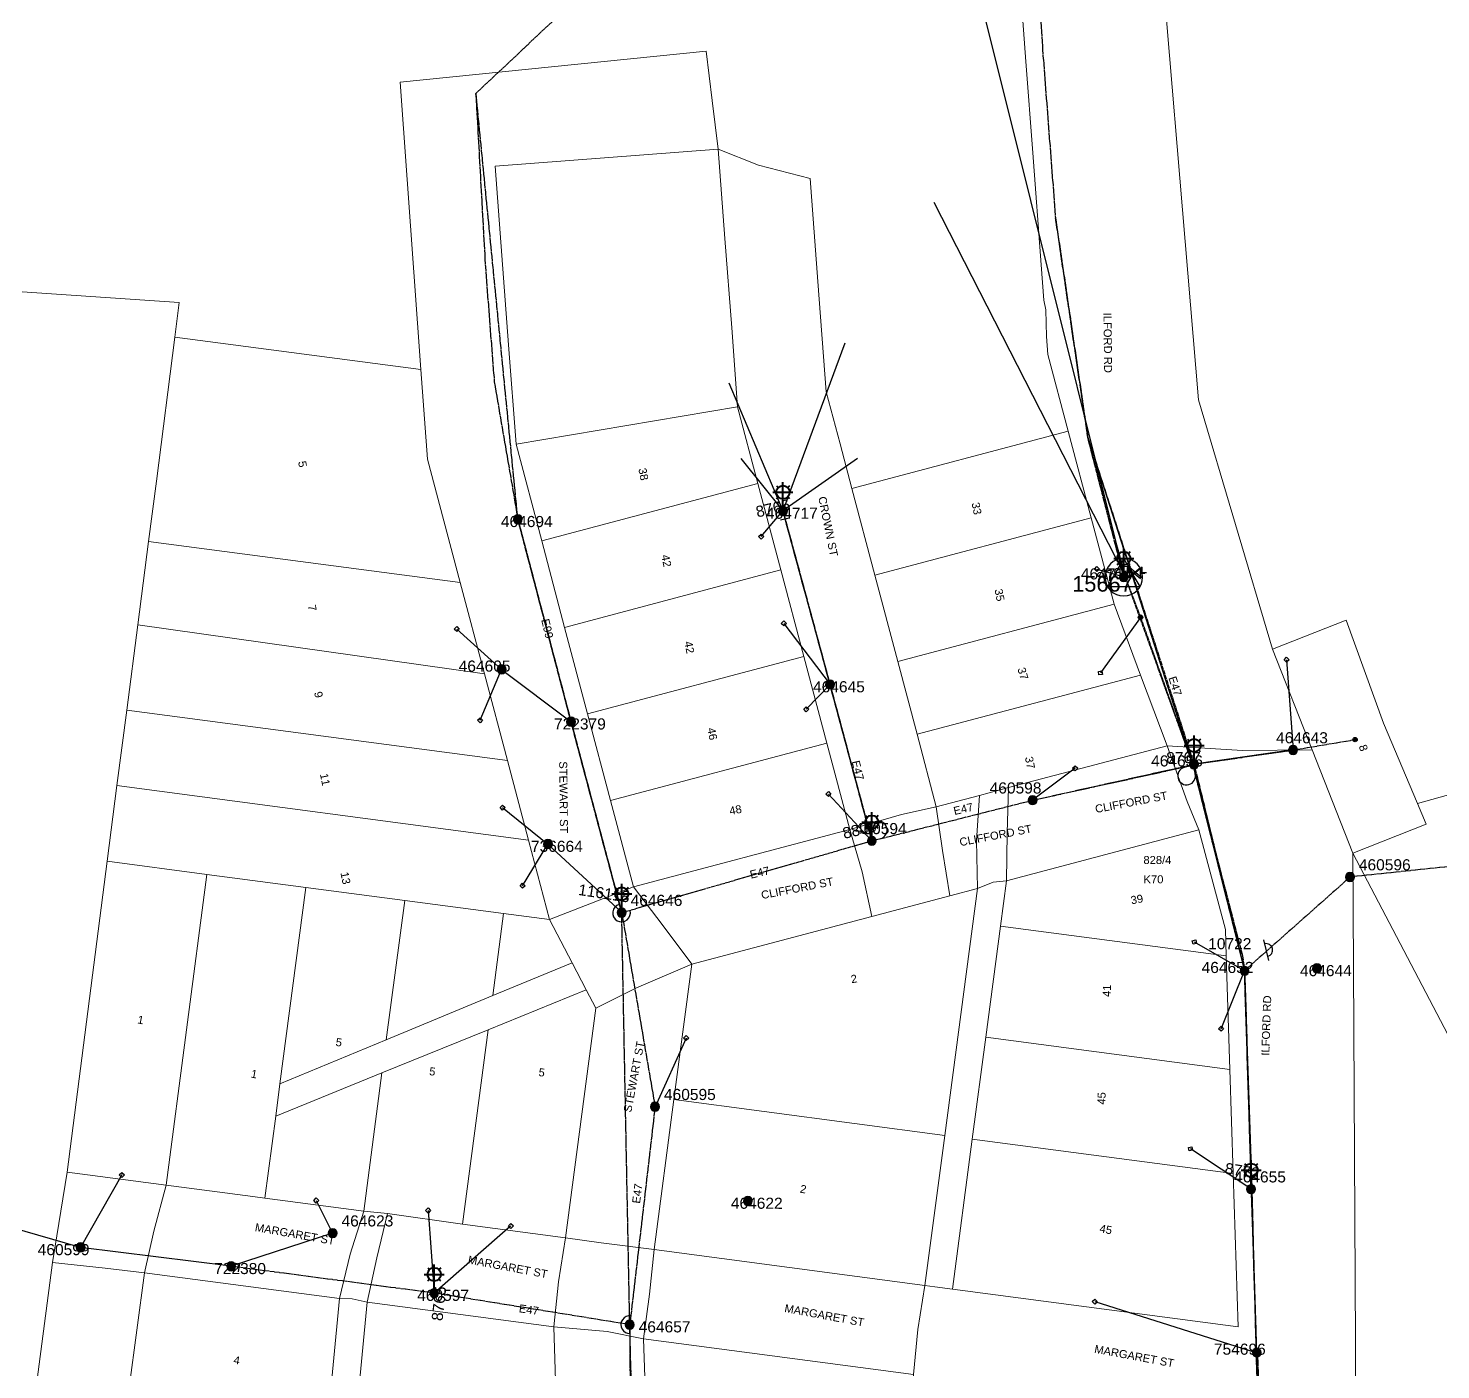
# Model space of a CAD drawing. Header units: metres. Extents: x 215242 to 217366, y 6358903 to 6360574.
# Drawn here: x 216149.5 to 216467.2, y 6360059.7 to 6360361.3 of the extents above; entities that cross this region are included whole.
import ezdxf
from ezdxf.enums import TextEntityAlignment as Align

# ---------------------------------------------------------------- set-up
doc = ezdxf.new("R2010")
doc.units = ezdxf.units.M
doc.linetypes.add('Cable Exist OH', pattern=[1, 1, 0])
doc.layers.get('0').update_dxf_attribs({"color": 6})
doc.layers.add('Cadastre Land Parcels_SP_EXT', color=9, linetype='Continuous', lineweight=5)
doc.layers.add('Cadastre Roads_SP_EXT', color=9, linetype='Continuous', lineweight=5)
for name, color, linetype in [('Equip_HV_EXT', 7, 'Continuous'), ('Equip_LV_EXT', 7, 'Continuous'), ('Equip_SL_EXT', 7, 'Continuous'), ('Equip_SP_HV_EXT', 7, 'Continuous'), ('Equip_SP_SL_EXT', 7, 'Continuous'), ('Mains_HV_EXT', 7, 'Continuous'), ('Mains_LV_EXT', 7, 'Continuous'), ('Mains_SL_EXT', 7, 'Continuous'), ('Mains_TR_EXT', 7, 'Continuous'), ('OH_Details_SP_MISC', 7, 'Continuous'), ('Services_SP_EXT', 7, 'Continuous'), ('Sub_SP_TR_HV_LV_EXT', 7, 'Continuous'), ('SupportsOH_SP_TR_HV_LV_SL_EXT', 7, 'Continuous')]:
    doc.layers.add(name, color=color, linetype=linetype)
doc.layers.get('0').freeze()
doc.styles.add('iecARIAL', font='arial.ttf', dxfattribs={"height": 2})
doc.styles.add('POLE_LABEL', font='arial.ttf')
doc.styles.get("Standard").update_dxf_attribs({"font": 'arial.ttf'})
doc.linetypes.add('Cable E OH', pattern='A,9.4,["E",Standard,S=1.7,R=0,X=0,Y=-1],0', length=9.4)

# ---------------------------------------------------------------- blocks, each defined once
blk = doc.blocks.new('SUB_POLE_EXT')
blk.add_wipeout([(0, 4.22), (0.42, 4.2), (0.83, 4.14), (1.21, 4.05), (1.62, 3.9), (1.99, 3.72), (2.35, 3.51), (2.68, 3.26), (2.99, 2.99), (3.28, 2.66), (3.52, 2.34), (3.76, 1.92), (3.9, 1.62), (4.04, 1.23), (4.18, 0.63), (4.22, 0), (4.18, -0.61), (4.06, -1.15), (3.9, -1.62), (3.58, -2.24), (3.22, -2.73), (2.97, -3.01), (2.68, -3.26), (2.36, -3.5), (2, -3.72), (1.64, -3.89), (1.25, -4.03), (0.82, -4.14), (0.42, -4.2), (0, -4.22), (-0.41, -4.2), (-0.8, -4.15), (-1.21, -4.05), (-1.62, -3.9), (-1.99, -3.73), (-2.35, -3.51), (-2.68, -3.26), (-2.96, -3.02), (-3.23, -2.72), (-3.51, -2.35), (-3.71, -2.01), (-3.91, -1.6), (-4.05, -1.21), (-4.16, -0.76), (-4.22, -0.14), (-4.21, 0.39), (-4.14, 0.83), (-4.03, 1.27), (-3.9, 1.63), (-3.71, 2.02), (-3.5, 2.37), (-3.28, 2.67), (-2.99, 2.99), (-2.68, 3.27), (-2.33, 3.52), (-1.98, 3.73), (-1.63, 3.9), (-1.2, 4.05), (-0.78, 4.15), (-0.4, 4.21)])
blk.add_line((2.16, 0.48), (2.16, 0.48, 0))
blk.add_lwpolyline([(-4.22, 0, 1), (4.22, 0, 1)], format="xyb", close=True)
blk.add_lwpolyline([(2.14, 0.52), (0, 4.22), (-3.66, -2.11), (3.66, -2.11)], close=True)
for tag, height, flags, p in [('ASSET_NUM', 3.5, 8, (2, 2)), ('STREET_CODE', 0.2, 9, (1.5, 0)), ('CONSTRUCTED_VOLTAGE', 0.2, 9, (1.5, -0.2)), ('OPERATING_VOLTAGE', 0.2, 9, (1.5, -0.6)), ('OPERATED_BY', 0.2, 9, (1.5, -0.8)), ('ORIENTATION', 0.2, 9, (1.5, -1.2)), ('OWNED_BY', 0.2, 9, (1.5, -1.4)), ('SECONDARY_VOLTAGE', 0.2, 9, (1.5, -1.6)), ('STATE', 0.2, 9, (1.5, -1.8)), ('SUBSTATION_TYPE', 0.2, 9, (1.5, -2)), ('STREETNAME', 0.2, 9, (1.5, -2.8)), ('SUBURB', 0.2, 9, (1.5, -3)), ('NO_PHASES', 0.2, 9, (1.5, -0.4)), ('MAINTAINED_BY', 0.2, 9, (1.5, -1)), ('USAGE', 0.2, 9, (1.5, -2.2)), ('LEGEND', 0.2, 9, (1.5, -2.4)), ('LOCATION', 0.2, 9, (1.5, -2.6)), ('NOTES', 0.2, 9, (1.5, -3.2)), ('Z', 0.2, 1, (1.5, -3.4))]:
    blk.add_attdef(tag, text='', height=height, dxfattribs=dict(flags=flags)).set_placement(p, align=Align.MIDDLE_LEFT)
blk = doc.blocks.new('LV_OH_LINKS_DISTFUSE_EXT')
for p, q in [((0, 0), (0.96, 0)), ((3.84, 0), (4.8, 0))]:
    blk.add_line(p, q)
blk.add_lwpolyline([(3.84, -1.2), (3.84, 1.2), (0.96, -1.2), (0.96, 1.2)], close=True)
at = {"flags": 9}
for tag, p in [('ACTUAL_STATUS', (0, 0)), ('CONSTRUCTED_VOLTAGE', (0, -0.2)), ('OPERATING_VOLTAGE', (0, -0.6)), ('ORIENTATION', (0, -0.8)), ('OWNED_BY', (0, -1)), ('STATE', (0, -1.2)), ('SWITCH_TYPE', (0, -1.4)), ('NO_PHASES', (0, -0.4)), ('USAGE', (0, -1.6)), ('NOTES', (0, -1.8))]:
    blk.add_attdef(tag, text='', height=0.2, dxfattribs=at).set_placement(p, align=Align.MIDDLE_LEFT)
at = {"flags": 1}
blk.add_attdef('Z', (0, 0), '', height=0.2, dxfattribs=at)
blk = doc.blocks.new('SL_LANTERN_EXT')
at = {"lineweight": 40}
for p, q in [((0, 1.97), (0, 6.47)), ((-2.25, 4.22), (2.25, 4.22)), ((-1.46, 5.68), (-1.06, 5.28)), ((1.46, 5.68), (1.06, 5.28)), ((-1.46, 2.76), (-1.06, 3.16)), ((0, 0), (0, 2.72)), ((1.46, 2.76), (1.06, 3.16))]:
    blk.add_line(p, q, dxfattribs=at)
blk.add_circle((0, 4.22), 1.5, dxfattribs=at)
at = {"style": 'iecARIAL', "flags": 8}
blk.add_attdef('ASSET_NUM', (1.5, 1.5), '', height=2.5, dxfattribs=at)
for tag, p, height, flags in [('OPERATING_VOLTAGE', (0.98, -1.65), 0.2, 9), ('ORIENTATION', (0.98, -1.85), 0.2, 9), ('OWNED_BY', (0.98, -2.05), 0.2, 9), ('STATE', (0.98, -2.25), 0.2, 9), ('CONSTRUCTED_VOLTAGE', (0.98, -0.65), 0.2, 9), ('CONTROL_TYPE', (0.98, -0.85), 0.2, 9), ('LANTERN_PURPOSE', (0.98, -1.05), 0.2, 9), ('LANTERN_TYPE', (0.98, -1.25), 0.2, 9), ('NO_PHASES', (0.98, -1.45), 0.2, 9), ('USAGE', (0.98, -2.45), 0.2, 9), ('CEXIST', (0.98, -2.65), 0.2, 9), ('CNEW', (0.98, -2.85), 0.2, 9), ('CNUMBER', (0.98, -3.05), 0.2, 9), ('CREMOVE', (0.98, -3.25), 0.2, 9), ('LNUMBER', (2.18, -3.25), 2.5, 8), ('CREPLACE', (0.98, -3.45), 0.2, 9), ('LKINGHEIGHT', (0.98, -3.65), 0.2, 9), ('LBRACKET', (0.98, -3.85), 0.2, 9), ('LBRACKETVOCAB', (0.98, -4.05), 0.2, 9), ('LCATEGORY', (0.98, -4.25), 0.2, 9), ('LCHARGE1', (0.98, -4.45), 0.2, 9), ('LCHARGE1PERCENT', (0.98, -4.65), 0.2, 9), ('LCHARGE2', (0.98, -4.85), 0.2, 9), ('LCHARGE2PERCENT', (0.98, -5.05), 0.2, 9), ('LCHARGE3', (0.98, -5.25), 0.2, 9), ('LCHARGE3PERCENT', (0.98, -5.45), 0.2, 9), ('LEXIST', (0.98, -5.65), 0.2, 9), ('LLAMP', (0.98, -5.85), 0.2, 9), ('LLAMPVOCAB', (0.98, -6.05), 0.2, 9), ('LMAST', (0.98, -6.25), 0.2, 9), ('LMASTVOCAB', (0.98, -6.45), 0.2, 9), ('STREETNAME', (0.98, -9.25), 0.2, 9), ('SUBURB', (0.98, -9.45), 0.2, 1), ('LNEW', (0.98, -6.65), 0.2, 9), ('LANTNUMBER', (0.98, -6.85), 0.2, 9), ('LOUTREACH', (0.98, -7.25), 0.2, 9), ('LOUTREACHVOCAB', (0.98, -7.45), 0.2, 9), ('LRATECODE', (0.98, -7.65), 0.2, 9), ('LREMOVE', (0.98, -7.85), 0.2, 9), ('LREPLACE', (0.98, -8.05), 0.2, 9), ('LTYPE', (0.98, -8.25), 0.2, 9), ('LTYPEVOCAB', (0.98, -8.45), 0.2, 9), ('LEGEND', (0.98, -8.65), 0.2, 9), ('LOCATION', (0.98, -8.85), 0.2, 9), ('NOTES', (0.98, -9.05), 0.2, 9)]:
    blk.add_attdef(tag, p, '', height=height, dxfattribs=dict(flags=flags))
blk = doc.blocks.new('CCP_EXT')
blk.add_wipeout([(0, 0.57), (0.57, 0), (0, -0.57), (-0.57, 0)])
blk.add_lwpolyline([(-0.57, 0), (0, 0.57), (0.57, 0), (0, -0.57), (-0.57, 0)])
at = {"flags": 1}
blk.add_attdef('Z', (0, 0), '', height=0.2, dxfattribs=at)
at = {"flags": 9}
for tag, p in [('CCP_TYPE', (0, 0)), ('CONSTRUCTED_VOLTAGE', (0, -0.2)), ('OPERATING_VOLTAGE', (0, -0.6)), ('ORIENTATION', (0, -0.8)), ('OWNED_BY', (0, -1)), ('STATE', (0, -1.8)), ('NO_PHASES', (0, -0.4)), ('USAGE', (0, -1.2)), ('LEGEND', (0, -1.4)), ('LIFE_SUPPORT', (0, -1.6)), ('NOTES', (0, -2))]:
    blk.add_attdef(tag, text='', height=0.2, dxfattribs=at).set_placement(p, align=Align.MIDDLE_LEFT)
blk = doc.blocks.new('POLE_EXT')
blk.add_hatch(color=256).paths.add_polyline_path([(-1, 0, 1), (1, 0, 1)])
blk.add_lwpolyline([(-1, 0, 1), (1, 0, 1)], format="xyb", close=True)
for tag, height, flags, p in [('pNumber', 2.5, 8, (-17.84, 2.07)), ('OWNED_BY', 0.2, 9, (1.35, -0.4)), ('SPECIAL_USE', 0.2, 9, (1.35, -0.8)), ('STATE', 0.2, 9, (1.35, -1)), ('cLV', 0.2, 9, (1.35, -1.4)), ('hDepth', 0.2, 9, (1.35, -1.6)), ('hDia', 0.2, 9, (1.35, -1.8)), ('cHV', 0.2, 9, (1.35, -2)), ('PARENT', 0.2, 9, (1.35, -0.6)), ('USAGE', 0.2, 9, (1.35, -1.2)), ('LBRACKET', 0.2, 9, (1.35, -2.2)), ('LExisting', 0.2, 9, (1.35, -2.4)), ('LANTNUMBER', 0.2, 9, (1.35, -2.6)), ('LOther', 0.2, 9, (1.35, -2.8)), ('LRemove', 0.2, 9, (1.35, -3)), ('LEGEND', 0.2, 9, (1.35, -3.2)), ('cLinedev', 0.2, 9, (1.35, -3.4)), ('pExisting', 0.2, 9, (1.35, -3.8)), ('pFooting', 0.2, 9, (1.35, -4.4)), ('pNew', 0.2, 9, (1.35, -4.6)), ('pRelocate', 0.2, 9, (1.35, -5)), ('pRemove', 0.2, 9, (1.35, -5.2)), ('pReplace', 0.2, 9, (1.35, -5.4)), ('pStay', 0.2, 9, (1.35, -5.6)), ('pType', 0.2, 9, (1.35, -5.8)), ('cspan', 0.2, 9, (1.35, -6)), ('STREETNAME', 0.2, 9, (1.35, -6.2)), ('SUBURB', 0.2, 9, (1.35, -6.4)), ('LOCATION', 0.2, 9, (1.35, -3.6)), ('PFNUMBER', 0.2, 9, (1.35, -4)), ('NEWPFNUMBER', 0.2, 9, (1.35, -4.2)), ('OPERATED_BY', 0.2, 9, (1.36, -7.01)), ('NOTES', 0.2, 9, (1.35, -6.6)), ('MAINTAINED_BY', 0.2, 9, (1.36, -6.81))]:
    blk.add_attdef(tag, text='', height=height, dxfattribs=dict(flags=flags)).set_placement(p, align=Align.MIDDLE_LEFT)
at = {"style": 'POLE_LABEL'}
for tag, height, flags, p in [('ASSET_NUM', 2.5, 8, (2, 2)), ('STRUCTURE_PLANT_NUMBER', 0.2, 9, (1.35, 0.03)), ('STREET_CODE', 0.2, 9, (1.35, -0.2))]:
    blk.add_attdef(tag, text='', height=height, dxfattribs=dict(at, flags=flags)).set_placement(p, align=Align.MIDDLE_LEFT)
at = {"flags": 1}
blk.add_attdef('Z', (1.35, -7.33), '', height=0.2, dxfattribs=at)
blk = doc.blocks.new('HV_USL_CLOSED_EXT')
blk.add_line((2.4, 5.5), (-2.4, 5.5))
blk.add_lwpolyline([(1.44, 5.5, 0.414214), (0, 6.94, 0.414214), (-1.44, 5.5)], format="xyb")
for tag, height, flags, p in [('ASSET_NUM', 2.5, 8, (2, 2)), ('STREET_CODE', 0.2, 9, (1.5, 0)), ('ACTUAL_STATUS', 0.2, 9, (1.5, -0.2)), ('CONSTRUCTED_VOLTAGE', 0.2, 9, (1.5, -0.4)), ('OPERATING_VOLTAGE', 0.2, 9, (1.5, -0.8)), ('ORIENTATION', 0.2, 9, (1.5, -1)), ('OWNED_BY', 0.2, 9, (1.5, -1.2)), ('OPERATED_BY', 0.2, 9, (1.5, -1.4)), ('STATE', 0.2, 9, (1.5, -1.8)), ('SWITCH_TYPE', 0.2, 9, (1.5, -2)), ('STREETNAME', 0.2, 9, (1.5, -2.8)), ('SUBURB', 0.2, 9, (1.5, -3)), ('NO_PHASES', 0.2, 9, (1.5, -0.6)), ('MAINTAINED_BY', 0.2, 9, (1.5, -1.6)), ('USAGE', 0.2, 9, (1.5, -2.2)), ('LEGEND', 0.2, 9, (1.5, -2.4)), ('LOCATION', 0.2, 9, (1.5, -2.6)), ('NOTES', 0.2, 9, (1.5, -3.2)), ('Z', 0.2, 1, (1.5, -3.6)), ('LABEL_ALIGNMENT', 0.2, 9, (1.5, -3.4))]:
    blk.add_attdef(tag, text='', height=height, dxfattribs=dict(flags=flags)).set_placement(p, align=Align.MIDDLE_LEFT)
blk = doc.blocks.new('End Shackle_EXT')
blk.add_wipeout([(0, 0.25), (1.81, 0.25), (1.82, -0.25), (0, -0.25)])
blk.add_line((1.81, -1), (1.81, 1))
at = {"flags": 1}
blk.add_attdef('Z', (0, 0), '', height=0.2, dxfattribs=at)
at = {"flags": 9}
for tag, p in [('CONNECTOR_TYPE', (0, 0)), ('CONSTRUCTED_VOLTAGE', (0, -0.2)), ('OPERATING_VOLTAGE', (0, -0.6)), ('ORIENTATION', (0, -0.8)), ('OWNED_BY', (0, -1)), ('STATE', (0, -1.2)), ('NO_PHASES', (0, -0.4)), ('USAGE', (0, -1.4)), ('NOTES', (0, -1.6))]:
    blk.add_attdef(tag, text='', height=0.2, dxfattribs=at).set_placement(p, align=Align.MIDDLE_LEFT)
blk = doc.blocks.new('CONNECTOR_NODE_EXT')
h = blk.add_hatch(color=256)
edge = h.paths.add_edge_path()
edge.add_arc((0, 0), 0.5, 0, 360)
blk.add_circle((0, 0), 0.5)
at = {"flags": 1}
blk.add_attdef('Z', (0, 0), '', height=0.2, dxfattribs=at)
at = {"flags": 9}
for tag, p in [('CONNECTOR_TYPE', (0, 0)), ('CONSTRUCTED_VOLTAGE', (0, -0.2)), ('OPERATING_VOLTAGE', (0, -0.6)), ('ORIENTATION', (0, -0.8)), ('SUBTYPE', (0, -1)), ('NO_PHASES', (0, -0.4)), ('USAGE', (0, -1.2)), ('NOTES', (0, -1.4))]:
    blk.add_attdef(tag, text='', height=0.2, dxfattribs=at).set_placement(p, align=Align.MIDDLE_LEFT)

msp = doc.modelspace()

# ---------------------------------------------------------------- linework, layer by layer
at = {"layer": 'Cadastre Land Parcels_SP_EXT', "linetype": 'Continuous'}
for points in [[(216099.02, 6359935.17), (216135.58, 6359936.35), (216154.96, 6360083.76), (216158.29, 6360104.09), (216167.27, 6360174.02), (216169.46, 6360191.02), (216171.65, 6360207.99), (216174.14, 6360227.21), (216176.57, 6360245.95), (216178.32, 6360259.52), (216182.5, 6360291.89), (216183.48, 6360299.66), (215996.9, 6360312.31), (215980.63, 6359924.22), (216096.23, 6359914.01), (216099.02, 6359935.17)], [(216239.28, 6360264.42), (216237.76, 6360284.61), (216182.5, 6360291.89), (216178.32, 6360259.52), (216176.57, 6360245.95), (216246.64, 6360236.68), (216239.28, 6360264.42)], [(216313.61, 6360258.98), (216309.04, 6360276.2), (216259.21, 6360267.78), (216264.97, 6360246.07), (216313.61, 6360258.98)], [(216318.77, 6360239.52), (216313.61, 6360258.98), (216264.97, 6360246.07), (216270.14, 6360226.61), (216318.77, 6360239.52)], [(216246.64, 6360236.68), (216176.57, 6360245.95), (216174.14, 6360227.21), (216252.1, 6360216.14), (216246.64, 6360236.68)], [(216323.94, 6360220.05), (216318.77, 6360239.52), (216270.14, 6360226.61), (216275.3, 6360207.15), (216323.94, 6360220.05)], [(216399.66, 6360215.9), (216393.69, 6360231.8), (216345.06, 6360218.91), (216349.38, 6360202.59), (216399.66, 6360215.9)], [(216463.87, 6360182.37), (216461.92, 6360186.99), (216454.29, 6360205.09), (216445.88, 6360228.21), (216429.35, 6360221.72), (216438.24, 6360199.07), (216447.36, 6360175.83), (216463.87, 6360182.37)], [(216252.1, 6360216.14), (216174.14, 6360227.21), (216171.65, 6360207.99), (216257.26, 6360196.66), (216252.1, 6360216.14)], [(216329.1, 6360200.59), (216323.94, 6360220.05), (216275.3, 6360207.15), (216280.47, 6360187.69), (216329.1, 6360200.59)], [(216363.41, 6360188.84), (216369.99, 6360190.58), (216405.62, 6360200), (216399.66, 6360215.9), (216349.38, 6360202.59), (216353.7, 6360186.28), (216363.41, 6360188.84)], [(216257.26, 6360196.66), (216171.65, 6360207.99), (216169.46, 6360191.02), (216262.01, 6360178.79), (216257.26, 6360196.66)], [(216334.26, 6360181.13), (216329.1, 6360200.59), (216280.47, 6360187.69), (216285.63, 6360168.23), (216334.26, 6360181.13)], [(216262.01, 6360178.79), (216169.46, 6360191.02), (216167.27, 6360174.02), (216189.7, 6360171.07), (216211.93, 6360168.15), (216234.16, 6360165.22), (216256.39, 6360162.29), (216266.76, 6360160.92), (216262.01, 6360178.79)], [(216418.74, 6360158.65), (216412.78, 6360181.12), (216369.5, 6360169.63), (216368.15, 6360159.45), (216418.93, 6360152.73), (216418.74, 6360158.65)], [(216189.7, 6360171.07), (216167.27, 6360174.02), (216158.29, 6360104.09), (216180.51, 6360101.18), (216189.7, 6360171.07)], [(216205.19, 6360116.7), (216206.11, 6360123.93), (216211.93, 6360168.15), (216189.7, 6360171.07), (216180.51, 6360101.18), (216200.04, 6360098.61), (216202.73, 6360098.25), (216205.19, 6360116.7)], [(216230.03, 6360133.87), (216234.16, 6360165.22), (216211.93, 6360168.15), (216206.11, 6360123.93), (216230.03, 6360133.87)], [(216362.99, 6360167.91), (216356.76, 6360166.26), (216339.2, 6360161.6), (216298.75, 6360150.87), (216294.72, 6360120.42), (216355.64, 6360112.36), (216362.99, 6360167.91)], [(216253.95, 6360143.8), (216256.39, 6360162.29), (216234.16, 6360165.22), (216230.03, 6360133.87), (216253.95, 6360143.8)], [(216271.81, 6360151.21), (216266.76, 6360160.92), (216256.39, 6360162.29), (216253.95, 6360143.8), (216271.81, 6360151.21)], [(216418.93, 6360152.73), (216368.15, 6360159.45), (216364.85, 6360134.48), (216419.75, 6360127.22), (216418.93, 6360152.73)], [(216229.04, 6360126.41), (216252.93, 6360136.12), (216274.99, 6360145.08), (216271.81, 6360151.21), (216253.95, 6360143.8), (216230.03, 6360133.87), (216206.11, 6360123.93), (216205.19, 6360116.7), (216229.04, 6360126.41)], [(216277.14, 6360140.95), (216274.99, 6360145.08), (216252.93, 6360136.12), (216247.16, 6360092.4), (216270.32, 6360089.34), (216277.14, 6360140.95)], [(216252.93, 6360136.12), (216229.04, 6360126.41), (216224.95, 6360095.33), (216230.32, 6360094.81), (216247.16, 6360092.4), (216252.93, 6360136.12)], [(216419.75, 6360127.22), (216364.85, 6360134.48), (216361.82, 6360111.53), (216420.5, 6360103.78), (216419.75, 6360127.22)], [(216229.04, 6360126.41), (216205.19, 6360116.7), (216202.73, 6360098.25), (216224.95, 6360095.33), (216229.04, 6360126.41)], [(216355.64, 6360112.36), (216294.72, 6360120.42), (216290.26, 6360086.7), (216351.17, 6360078.63), (216355.64, 6360112.36)], [(216420.5, 6360103.78), (216361.82, 6360111.53), (216357.37, 6360077.81), (216421.61, 6360069.32), (216420.5, 6360103.78)], [(216216.53, 6360044.25), (216219.54, 6360075.67), (216175.62, 6360081.48), (216170.5, 6360042.77), (216216.53, 6360044.25)], [(216268.69, 6360037.93), (216267.68, 6360069.31), (216225.74, 6360074.85), (216222.06, 6360036.43), (216268.69, 6360037.93)], [(216349.16, 6360040.52), (216348.57, 6360058.63), (216287.9, 6360066.64), (216288.81, 6360038.57), (216349.16, 6360040.52)]]:
    msp.add_lwpolyline(points, close=True, dxfattribs=at)
for points in [[(216598.77, 6360042.34), (216545.72, 6360121.26), (216530.17, 6360150.84), (216518.15, 6360171.97), (216501.88, 6360198.15), (216461.92, 6360186.99), (216463.87, 6360182.37), (216447.36, 6360175.83), (216495.84, 6360083.39), (216531.68, 6360032.33)], [(216655.82, 6359816.14), (216645.03, 6359846.71), (216631.22, 6359879.36), (216617.38, 6359908.75), (216581.18, 6359964.33), (216553.71, 6360002.14), (216531.68, 6360032.33), (216495.84, 6360083.39), (216447.36, 6360175.83), (216447.52, 6360150.18), (216447.97, 6360065.84), (216448.08, 6360045.53), (216448.22, 6360025.34)]]:
    msp.add_lwpolyline(points, dxfattribs=at)
at = {"layer": 'Cadastre Roads_SP_EXT', "linetype": 'Continuous'}
for points in [[(216362.99, 6360167.91), (216362.79, 6360178.68), (216363.41, 6360188.84), (216353.7, 6360186.28), (216355.09, 6360176.42), (216356.76, 6360166.26), (216362.99, 6360167.91)], [(216339.2, 6360161.6), (216337.02, 6360171.63), (216334.26, 6360181.13), (216285.63, 6360168.23), (216292.28, 6360159.46), (216298.75, 6360150.87), (216339.2, 6360161.6)], [(216361.82, 6360111.53), (216364.85, 6360134.48), (216368.15, 6360159.45), (216369.5, 6360169.63), (216366.54, 6360169.29), (216362.99, 6360167.91), (216355.64, 6360112.36), (216351.17, 6360078.63), (216353.41, 6360078.28), (216357.37, 6360077.81), (216361.82, 6360111.53)], [(216349.6, 6360068.75), (216351.17, 6360078.63), (216290.26, 6360086.7), (216289.24, 6360076.68), (216287.9, 6360066.64), (216348.57, 6360058.63), (216349.6, 6360068.75)], [(216155.32, 6359927.74), (216160.61, 6359967.79), (216165.95, 6360008.24), (216170.5, 6360042.77), (216175.62, 6360081.48), (216166.81, 6360082.52), (216154.96, 6360083.76), (216135.58, 6359936.35), (216132.76, 6359915.19), (216129.15, 6359887.79), (216141.14, 6359887.2), (216149.94, 6359886.89), (216155.32, 6359927.74)], [(216211.78, 6359929.14), (216211.85, 6359929.81), (216213.72, 6359949.34), (216215.65, 6359969.55), (216217.59, 6359989.75), (216219.52, 6360009.95), (216222.06, 6360036.43), (216225.74, 6360074.85), (216222.34, 6360075.6), (216219.54, 6360075.67), (216216.53, 6360044.25), (216213.23, 6360009.76), (216209.36, 6359969.36), (216205.55, 6359929.53), (216205.53, 6359929.35), (216206.84, 6359888.72), (216209.48, 6359888.96), (216213.08, 6359888.9), (216211.78, 6359929.14)], [(216292.27, 6359931.73), (216290.96, 6359971.97), (216290.31, 6359992.09), (216289.66, 6360012.21), (216288.81, 6360038.57), (216287.9, 6360066.64), (216279.72, 6360068.23), (216267.68, 6360069.31), (216268.69, 6360037.93), (216269.54, 6360011.57), (216270.19, 6359991.45), (216270.84, 6359971.33), (216271.49, 6359951.21), (216272.14, 6359931.09), (216273.44, 6359890.84), (216281.8, 6359891.26), (216293.57, 6359891.49), (216292.27, 6359931.73)]]:
    msp.add_lwpolyline(points, close=True, dxfattribs=at)
at = {"layer": 'Mains_HV_EXT', "linetype": 'Cable Exist OH'}
for points in [[(216581.06, 6360176.89), (216531.31, 6360175.07), (216511.74, 6360177.3), (216446.75, 6360170.47)], [(216446.75, 6360170.47), (216423.04, 6360149.39)], [(216422.58, 6360152.73), (216423.04, 6360149.39)]]:
    msp.add_lwpolyline(points, dxfattribs=at)
at = {"layer": 'Mains_HV_EXT', "linetype": 'Cable E OH'}
msp.add_lwpolyline([(216423.04, 6360149.39), (216425.72, 6360063.52)], dxfattribs=at)
at = {"layer": 'Mains_HV_EXT', "color": 7, "linetype": 'Cable Exist OH'}
msp.add_lwpolyline([(216427.42, 6360011.01), (216423.04, 6360149.39)], dxfattribs=at)
at = {"layer": 'Mains_LV_EXT', "linetype": 'Cable Exist OH'}
for points in [[(216254.31, 6360281.8), (216259.62, 6360250.92), (216271.57, 6360205.4)], [(216399.64, 6360228.87), (216411.42, 6360195.63)], [(216271.57, 6360205.4), (216282.97, 6360162.47)], [(216339.22, 6360178.61), (216375.37, 6360187.75)], [(216282.97, 6360162.47), (216339.22, 6360178.61)], [(216282.97, 6360162.47), (216290.47, 6360118.82)], [(216423.04, 6360149.39), (216424.68, 6360100.23)], [(216290.47, 6360118.82), (216284.78, 6360069.8)], [(216424.68, 6360100.23), (216425.61, 6360063.53)], [(216284.78, 6360069.8), (216240.8, 6360076.9)], [(216284.78, 6360069.8), (216284.97, 6360033.35)], [(216425.61, 6360063.53), (216427.42, 6360011.01)]]:
    msp.add_lwpolyline(points, dxfattribs=at)
at = {"layer": 'Mains_LV_EXT', "linetype": 'Continuous'}
for points in [[(216409.49, 6360195.13, 2.399717), (216411.94, 6360193.7)], [(216341.16, 6360179.1, 2.398919), (216338.71, 6360180.55)], [(216282.43, 6360164.32, 2.482103), (216284.84, 6360162.96)], [(216285.01, 6360071.78, 1.076745), (216284.85, 6360067.8)]]:
    msp.add_lwpolyline(points, format="xyb", dxfattribs=at)
at = {"layer": 'Mains_SL_EXT', "linetype": 'Cable Exist OH'}
for points in [[(216411.68, 6360195.83), (216433.96, 6360199.04), (216447.9, 6360201.38)], [(216282.97, 6360162.47), (216339.22, 6360178.61)]]:
    msp.add_lwpolyline(points, dxfattribs=at)
at = {"layer": 'Mains_TR_EXT', "linetype": 'Cable Exist OH'}
for points in [[(216259.62, 6360250.92), (216250.2, 6360346.7)], [(216271.57, 6360205.4), (216259.62, 6360250.92)], [(216282.97, 6360162.47), (216271.57, 6360205.4)], [(216284.78, 6360069.8), (216282.97, 6360162.47)], [(216423.04, 6360149.39), (216425.72, 6360063.52)], [(216289.69, 6359887.49), (216284.78, 6360069.8)], [(216425.94, 6360063.56), (216428.82, 6359970.88)]]:
    msp.add_lwpolyline(points, dxfattribs=at)
at = {"layer": 'OH_Details_SP_MISC', "color": 7, "linetype": 'Continuous', "flags": 128}
msp.add_lwpolyline([(216427.42, 6360011.01), (216425.8, 6360063.52)], dxfattribs=at)
at = {"layer": 'Services_SP_EXT'}
for points in [[(216333.17, 6360290.56), (216319.24, 6360252.79)], [(216307.06, 6360281.61), (216319.24, 6360252.79)], [(216309.76, 6360264.58), (216319.24, 6360252.79)], [(216335.96, 6360264.56), (216319.24, 6360252.79)], [(216255.96, 6360217.16), (216271.57, 6360205.4)], [(216266.39, 6360177.88), (216282.97, 6360162.47)], [(216161.29, 6360087.18), (216145.43, 6360091.71)], [(216195.14, 6360082.93), (216161.29, 6360087.18)]]:
    msp.add_lwpolyline(points, dxfattribs=at)

# ---------------------------------------------------------------- block references
at = {"layer": 'Equip_HV_EXT'}
msp.add_blockref('CONNECTOR_NODE_EXT', (216446.75, 6360170.47), dxfattribs=at)
at = {"layer": 'Equip_LV_EXT'}
msp.add_blockref('CONNECTOR_NODE_EXT', (216399.64, 6360228.87), dxfattribs=at)
at = {"layer": 'Equip_SL_EXT'}
msp.add_blockref('CONNECTOR_NODE_EXT', (216447.9, 6360201.38), dxfattribs=at)
at = {"layer": 'Equip_SP_HV_EXT'}
ref = msp.add_blockref('HV_USL_CLOSED_EXT', (216422.58, 6360152.73), dxfattribs=dict(at, rotation=283.8397578790309))
ref.add_attrib('ASSET_NUM', '10722', dxfattribs={"layer": '0', "height": 2.5}).set_placement((216424.58, 6360153.48), align=Align.BOTTOM_RIGHT)
at = {"layer": 'Equip_SP_SL_EXT'}
ref = msp.add_blockref('SL_LANTERN_EXT', (216319.24, 6360252.79), dxfattribs=at)
ref.add_attrib('ASSET_NUM', '8766', dxfattribs={"layer": '0', "height": 2.5, "rotation": 13.0485, "style": 'iecARIAL'}).set_placement((216320.74, 6360254.29), align=Align.MIDDLE_RIGHT)
ref = msp.add_blockref('SL_LANTERN_EXT', (216411.68, 6360195.83), dxfattribs=at)
ref.add_attrib('ASSET_NUM', '8767', dxfattribs={"layer": '0', "height": 2.5, "rotation": 0.1444, "style": 'iecARIAL'}).set_placement((216413.18, 6360197.33), align=Align.MIDDLE_RIGHT)
ref = msp.add_blockref('SL_LANTERN_EXT', (216339.22, 6360178.61), dxfattribs=at)
ref.add_attrib('ASSET_NUM', '8809', dxfattribs={"layer": '0', "height": 2.5, "rotation": 13.4471, "style": 'iecARIAL'}).set_placement((216340.72, 6360180.11), align=Align.BOTTOM_RIGHT)
ref = msp.add_blockref('SL_LANTERN_EXT', (216282.97, 6360162.47), dxfattribs=at)
ref.add_attrib('ASSET_NUM', '116118', dxfattribs={"layer": '0', "height": 2.5, "rotation": 351.3712, "style": 'iecARIAL'}).set_placement((216284.47, 6360163.97), align=Align.BOTTOM_RIGHT)
ref = msp.add_blockref('SL_LANTERN_EXT', (216424.51, 6360100.29), dxfattribs=at)
ref.add_attrib('ASSET_NUM', '8772', dxfattribs={"layer": '0', "height": 2.5, "rotation": 350.7546, "style": 'iecARIAL'}).set_placement((216426.01, 6360101.79), align=Align.BOTTOM_RIGHT)
ref = msp.add_blockref('SL_LANTERN_EXT', (216240.8, 6360076.9), dxfattribs=at)
ref.add_attrib('ASSET_NUM', '8765', dxfattribs={"layer": '0', "height": 2.5, "rotation": 83.5211, "style": 'iecARIAL'}).set_placement((216242.3, 6360078.4), align=Align.MIDDLE_RIGHT)
at = {"layer": 'Sub_SP_TR_HV_LV_EXT'}
ref = msp.add_blockref('SUB_POLE_EXT', (216395.88, 6360237.9), dxfattribs=at)
ref.add_attrib('ASSET_NUM', '15667', dxfattribs={"layer": '0', "height": 3.5}).set_placement((216397.88, 6360238.15), align=Align.TOP_RIGHT)
at = {"layer": 'SupportsOH_SP_TR_HV_LV_SL_EXT'}
ref = msp.add_blockref('POLE_EXT', (216259.62, 6360250.92), dxfattribs=at)
ref.add_attrib('ASSET_NUM', '464694', dxfattribs={"layer": '0', "height": 2.5, "rotation": 359.9143, "style": 'POLE_LABEL'}).set_placement((216261.62, 6360251.67), align=Align.TOP_CENTER)
ref = msp.add_blockref('POLE_EXT', (216255.96, 6360217.16), dxfattribs=at)
ref.add_attrib('ASSET_NUM', '464605', dxfattribs={"layer": '0', "height": 2.5, "style": 'POLE_LABEL'}).set_placement((216257.96, 6360217.91), align=Align.MIDDLE_RIGHT)
ref = msp.add_blockref('POLE_EXT', (216329.82, 6360213.76), dxfattribs=at)
ref.add_attrib('ASSET_NUM', '464645', dxfattribs={"layer": '0', "height": 2.5, "rotation": 0.013, "style": 'POLE_LABEL'}).set_placement((216331.82, 6360214.51), align=Align.TOP_CENTER)
ref = msp.add_blockref('POLE_EXT', (216271.57, 6360205.4), dxfattribs=at)
ref.add_attrib('ASSET_NUM', '722379', dxfattribs={"layer": '0', "height": 2.5, "rotation": 359.9748, "style": 'POLE_LABEL'}).set_placement((216273.57, 6360206.15), align=Align.TOP_CENTER)
ref = msp.add_blockref('POLE_EXT', (216433.96, 6360199.04), dxfattribs=at)
ref.add_attrib('ASSET_NUM', '464643', dxfattribs={"layer": '0', "height": 2.5, "rotation": 359.9664, "style": 'POLE_LABEL'}).set_placement((216435.96, 6360199.79), align=Align.BOTTOM_CENTER)
ref = msp.add_blockref('POLE_EXT', (216411.68, 6360195.83), dxfattribs=at)
ref.add_attrib('ASSET_NUM', '464656', dxfattribs={"layer": '0', "height": 2.5, "rotation": 359.9748, "style": 'POLE_LABEL'}).set_placement((216413.68, 6360196.58), align=Align.MIDDLE_RIGHT)
ref = msp.add_blockref('POLE_EXT', (216375.37, 6360187.75), dxfattribs=at)
ref.add_attrib('ASSET_NUM', '460598', dxfattribs={"layer": '0', "height": 2.5, "style": 'POLE_LABEL'}).set_placement((216377.37, 6360188.5), align=Align.BOTTOM_RIGHT)
ref = msp.add_blockref('POLE_EXT', (216339.22, 6360178.61), dxfattribs=at)
ref.add_attrib('ASSET_NUM', '460594', dxfattribs={"layer": '0', "height": 2.5, "style": 'POLE_LABEL'}).set_placement((216341.22, 6360179.36), align=Align.BOTTOM_CENTER)
ref = msp.add_blockref('POLE_EXT', (216266.39, 6360177.88), dxfattribs=at)
ref.add_attrib('ASSET_NUM', '736664', dxfattribs={"layer": '0', "height": 2.5, "style": 'POLE_LABEL'}).set_placement((216268.39, 6360178.63), align=Align.TOP_CENTER)
ref = msp.add_blockref('POLE_EXT', (216446.75, 6360170.47), dxfattribs=at)
ref.add_attrib('ASSET_NUM', '460596', dxfattribs={"layer": '0', "height": 2.5, "style": 'POLE_LABEL'}).set_placement((216448.75, 6360171.22), align=Align.BOTTOM_LEFT)
ref = msp.add_blockref('POLE_EXT', (216282.97, 6360162.47), dxfattribs=at)
ref.add_attrib('ASSET_NUM', '464646', dxfattribs={"layer": '0', "height": 2.5, "rotation": 0.0298, "style": 'POLE_LABEL'}).set_placement((216284.97, 6360163.22), align=Align.BOTTOM_LEFT)
ref = msp.add_blockref('POLE_EXT', (216423.04, 6360149.39), dxfattribs=at)
ref.add_attrib('ASSET_NUM', '464652', dxfattribs={"layer": '0', "height": 2.5, "rotation": 0.0641, "style": 'POLE_LABEL'}).set_placement((216425.04, 6360150.14), align=Align.MIDDLE_RIGHT)
ref = msp.add_blockref('POLE_EXT', (216439.33, 6360149.92), dxfattribs=at)
ref.add_attrib('ASSET_NUM', '464644', dxfattribs={"layer": '0', "height": 2.5, "rotation": 0.0703, "style": 'POLE_LABEL'}).set_placement((216441.33, 6360150.67), align=Align.TOP_CENTER)
ref = msp.add_blockref('POLE_EXT', (216290.47, 6360118.82), dxfattribs=at)
ref.add_attrib('ASSET_NUM', '460595', dxfattribs={"layer": '0', "height": 2.5, "style": 'POLE_LABEL'}).set_placement((216292.47, 6360119.57), align=Align.BOTTOM_LEFT)
ref = msp.add_blockref('POLE_EXT', (216424.51, 6360100.29), dxfattribs=at)
ref.add_attrib('ASSET_NUM', '464655', dxfattribs={"layer": '0', "height": 2.5, "rotation": 359.9085, "style": 'POLE_LABEL'}).set_placement((216426.51, 6360101.04), align=Align.BOTTOM_CENTER)
ref = msp.add_blockref('POLE_EXT', (216311.34, 6360097.61), dxfattribs=at)
ref.add_attrib('ASSET_NUM', '464622', dxfattribs={"layer": '0', "height": 2.5, "rotation": 359.9031, "style": 'POLE_LABEL'}).set_placement((216313.34, 6360098.36), align=Align.TOP_CENTER)
ref = msp.add_blockref('POLE_EXT', (216217.96, 6360090.38), dxfattribs=at)
ref.add_attrib('ASSET_NUM', '464623', dxfattribs={"layer": '0', "height": 2.5, "style": 'POLE_LABEL'}).set_placement((216219.96, 6360091.13), align=Align.BOTTOM_LEFT)
ref = msp.add_blockref('POLE_EXT', (216161.29, 6360087.18), dxfattribs=at)
ref.add_attrib('ASSET_NUM', '460599', dxfattribs={"layer": '0', "height": 2.5, "style": 'POLE_LABEL'}).set_placement((216163.29, 6360087.93), align=Align.TOP_RIGHT)
ref = msp.add_blockref('POLE_EXT', (216240.8, 6360076.9), dxfattribs=at)
ref.add_attrib('ASSET_NUM', '460597', dxfattribs={"layer": '0', "height": 2.5, "style": 'POLE_LABEL'}).set_placement((216242.8, 6360077.65), align=Align.TOP_CENTER)
ref = msp.add_blockref('POLE_EXT', (216284.78, 6360069.8), dxfattribs=at)
ref.add_attrib('ASSET_NUM', '464657', dxfattribs={"layer": '0', "height": 2.5, "rotation": 0.1167, "style": 'POLE_LABEL'}).set_placement((216286.78, 6360070.55), align=Align.TOP_LEFT)
ref = msp.add_blockref('POLE_EXT', (216425.8, 6360063.53), dxfattribs=at)
ref.add_attrib('ASSET_NUM', '754696', dxfattribs={"layer": '0', "height": 2.5, "rotation": 359.864, "style": 'POLE_LABEL'}).set_placement((216427.8, 6360064.28), align=Align.MIDDLE_RIGHT)

# ---------------------------------------------------------------- texts
at = {"layer": 'Cadastre Land Parcels_SP_EXT'}
for s, rotation, p in [('5', 281.1398, (216210.18, 6360263.84)), ('38', 281.227, (216286.71, 6360262.26)), ('33', 281.2553, (216361.64, 6360254.55)), ('42', 281.2271, (216291.87, 6360242.79)), ('35', 281.2551, (216366.8, 6360235.09)), ('7', 281.1396, (216212.36, 6360231.5)), ('42', 281.227, (216297.04, 6360223.33)), ('37', 286.6084, (216371.95, 6360217.3)), ('9', 281.1397, (216213.79, 6360212)), ('46', 281.2269, (216302.2, 6360203.87)), ('8', 288.2059, (216448.7, 6360199.9)), ('37', 281.4519, (216373.63, 6360197.37)), ('11', 281.1396, (216215.1, 6360193.62)), ('48', 11.2701, (216307.36, 6360184.41)), ('13', 281.1397, (216219.71, 6360171.43)), ('39', 10.6648, (216397.62, 6360164.32)), ('2', 10.6647, (216334.68, 6360146.57)), ('41', 88.1922, (216392.92, 6360143.47)), ('1', 349.3, (216173.94, 6360137.59)), ('5', 351.8261, (216218.55, 6360132.51)), ('1', 349.3, (216199.46, 6360125.41)), ('5', 352.2423, (216239.58, 6360125.95)), ('5', 351.816, (216264.17, 6360125.74)), ('45', 88.1921, (216391.73, 6360119.26)), ('2', 349.5105, (216322.95, 6360099.53)), ('45', 349.5106, (216390.32, 6360090.61)), ('4', 349.5934, (216195.55, 6360061.04))]:
    msp.add_text(s, height=1.8, rotation=rotation, dxfattribs=at).set_placement(p)
at = {"layer": 'Cadastre Roads_SP_EXT'}
for s, rotation, p in [('ILFORD RD', 270.673, (216391.31, 6360297.38)), ('CROWN ST', 281.4096, (216327.16, 6360255.85)), ('STEWART ST', 270.648, (216268.91, 6360196.49)), ('CLIFFORD ST', 10.883, (216389.62, 6360184.85)), ('CLIFFORD ST', 10.8697, (216359.12, 6360177.4)), ('CLIFFORD ST', 10.9941, (216314.52, 6360165.49)), ('ILFORD RD', 87.9849, (216428.59, 6360130.27)), ('STEWART ST', 79.3237, (216285.11, 6360117.44)), ('MARGARET ST', 350.0513, (216200.38, 6360090.87)), ('MARGARET ST', 349.4425, (216248.27, 6360083.57)), ('MARGARET ST', 349.552, (216319.46, 6360072.67)), ('MARGARET ST', 349.553, (216389.15, 6360063.5))]:
    msp.add_text(s, height=1.8, rotation=rotation, dxfattribs=at).set_placement(p)
at = {"layer": 'Mains_LV_EXT'}
for s, rotation, p in [('E99', 283.3677, (216264.86, 6360228.31)), ('E47', 287.9089, (216405.9, 6360215.26)), ('E47', 283.5095, (216334.69, 6360196.44)), ('E47', 13.1882, (216357.82, 6360184.4)), ('E47', 13.4471, (216312.03, 6360170.09)), ('E47', 82.5028, (216287.07, 6360096.95)), ('E47', 351.7616, (216259.76, 6360072.61))]:
    msp.add_text(s, height=1.8, rotation=rotation, dxfattribs=at).set_placement(p)
at = {"layer": 'Mains_TR_EXT'}
msp.add_text('828/4', height=1.8, dxfattribs=at).set_placement((216400.3, 6360173.4))
msp.add_text('K70', height=1.8, rotation=0.1371, dxfattribs=at).set_placement((216400.32, 6360169.05))

# ---------------------------------------------------------------- next in the draw order: linework, layer by layer
at = {"layer": 'Cadastre Land Parcels_SP_EXT', "linetype": 'Continuous'}
for points in [[(216388.54, 6360251.27), (216383.38, 6360270.74), (216334.74, 6360257.84), (216339.9, 6360238.38), (216388.54, 6360251.27)], [(216393.69, 6360231.8), (216388.54, 6360251.27), (216339.9, 6360238.38), (216345.06, 6360218.91), (216393.69, 6360231.8)]]:
    msp.add_lwpolyline(points, close=True, dxfattribs=at)
at = {"layer": 'Mains_LV_EXT', "linetype": 'Cable Exist OH'}
msp.add_lwpolyline([(216396.2, 6360237.93), (216399.64, 6360228.87)], dxfattribs=at)

# ---------------------------------------------------------------- next in the draw order: block references
at = {"layer": 'Equip_LV_EXT'}
for p in [(216395.79, 6360238.84), (216396.2, 6360238.93)]:
    msp.add_blockref('LV_OH_LINKS_DISTFUSE_EXT', p, dxfattribs=at)
at = {"layer": 'Equip_SP_SL_EXT'}
ref = msp.add_blockref('SL_LANTERN_EXT', (216395.88, 6360237.9), dxfattribs=at)
ref.add_attrib('ASSET_NUM', '8768', dxfattribs={"layer": '0', "height": 2.5, "rotation": 13.3936, "style": 'iecARIAL'}).set_placement((216397.38, 6360239.4), align=Align.MIDDLE_RIGHT)
at = {"layer": 'Services_SP_EXT'}
for p in [(216314.33, 6360247.02), (216319.43, 6360227.51), (216245.86, 6360226.23), (216432.5, 6360219.34), (216251.12, 6360205.72), (216324.47, 6360208.19), (216384.95, 6360194.93), (216329.44, 6360189.13), (216256.17, 6360186.08), (216260.68, 6360168.51), (216417.76, 6360136.34), (216297.46, 6360134.26), (216170.56, 6360103.47), (216214.27, 6360097.73), (216239.41, 6360095.48), (216258.07, 6360092.01), (216389.34, 6360074.99)]:
    msp.add_blockref('CCP_EXT', p, dxfattribs=at)
for p, rotation in [((216390.63, 6360216.37), 233.0792350174604), ((216411.76, 6360155.84), 149.6903845563252), ((216410.88, 6360109.34), 145.3906546137548)]:
    msp.add_blockref('CCP_EXT', p, dxfattribs=dict(at, rotation=rotation))

# ---------------------------------------------------------------- next in the draw order: linework, layer by layer
at = {"layer": 'Cadastre Roads_SP_EXT', "linetype": 'Continuous'}
for points in [[(216274.85, 6360164.06), (216285.63, 6360168.23), (216280.47, 6360187.69), (216275.3, 6360207.15), (216270.14, 6360226.61), (216264.97, 6360246.07), (216259.21, 6360267.78), (216257.52, 6360290.19), (216256.01, 6360310.27), (216254.5, 6360330.36), (216304.69, 6360334.12), (216303.32, 6360345.08), (216301.93, 6360356.2), (216233.14, 6360349.25), (216237.76, 6360284.61), (216239.28, 6360264.42), (216246.64, 6360236.68), (216252.1, 6360216.14), (216257.26, 6360196.66), (216262.01, 6360178.79), (216266.76, 6360160.92), (216274.85, 6360164.06)], [(216345.9, 6360184.55), (216353.7, 6360186.28), (216349.38, 6360202.59), (216345.06, 6360218.91), (216339.9, 6360238.38), (216334.74, 6360257.84), (216332.07, 6360267.89), (216328.98, 6360279.56), (216327.11, 6360304.39), (216325.37, 6360327.54), (216313.7, 6360330.53), (216304.69, 6360334.12), (216306.19, 6360314.04), (216307.7, 6360293.97), (216309.04, 6360276.2), (216313.61, 6360258.98), (216318.77, 6360239.52), (216323.94, 6360220.05), (216329.1, 6360200.59), (216334.26, 6360181.13), (216345.9, 6360184.55)], [(216412.78, 6360181.12), (216410.17, 6360187.44), (216405.62, 6360200), (216369.99, 6360190.58), (216369.67, 6360180.33), (216369.5, 6360169.63), (216412.78, 6360181.12)], [(216294.72, 6360120.42), (216298.75, 6360150.87), (216286.26, 6360145.57), (216277.14, 6360140.95), (216270.32, 6360089.34), (216278.32, 6360088.2), (216290.26, 6360086.7), (216294.72, 6360120.42)], [(216221.89, 6360085.63), (216224.95, 6360095.33), (216202.73, 6360098.25), (216200.04, 6360098.61), (216180.51, 6360101.18), (216177.74, 6360090.81), (216175.62, 6360081.48), (216219.54, 6360075.67), (216221.89, 6360085.63)], [(216268.76, 6360079.44), (216270.32, 6360089.34), (216247.16, 6360092.4), (216230.32, 6360094.81), (216227.92, 6360084.84), (216225.74, 6360074.85), (216267.68, 6360069.31), (216268.76, 6360079.44)]]:
    msp.add_lwpolyline(points, close=True, dxfattribs=at)
at = {"layer": 'Mains_HV_EXT', "linetype": 'Cable Exist OH'}
msp.add_lwpolyline([(216396.2, 6360237.93), (216411.42, 6360195.63), (216422.58, 6360152.73)], dxfattribs=at)
at = {"layer": 'Mains_HV_EXT', "linetype": 'Cable E OH'}
msp.add_lwpolyline([(216411.42, 6360195.63), (216423.04, 6360149.39)], dxfattribs=at)
at = {"layer": 'Mains_LV_EXT', "linetype": 'Cable Exist OH'}
for points in [[(216339.22, 6360178.61), (216329.82, 6360213.76)], [(216375.37, 6360187.75), (216411.42, 6360195.63)], [(216411.42, 6360195.63), (216423.04, 6360149.39)]]:
    msp.add_lwpolyline(points, dxfattribs=at)
at = {"layer": 'Mains_SL_EXT', "linetype": 'Cable Exist OH'}
for points in [[(216254.31, 6360281.8), (216259.62, 6360250.92), (216271.57, 6360205.4), (216282.97, 6360162.47)], [(216339.22, 6360178.61), (216375.37, 6360187.75), (216411.68, 6360195.83)], [(216282.97, 6360162.47), (216290.47, 6360118.82), (216284.78, 6360069.8), (216240.8, 6360076.9)]]:
    msp.add_lwpolyline(points, dxfattribs=at)
at = {"layer": 'Mains_TR_EXT', "linetype": 'Cable Exist OH'}
msp.add_lwpolyline([(216411.68, 6360195.83), (216423.04, 6360149.39)], dxfattribs=at)
at = {"layer": 'Services_SP_EXT'}
for points in [[(216314.33, 6360247.02), (216319.24, 6360252.79)], [(216399.64, 6360228.87), (216390.63, 6360216.37)], [(216245.86, 6360226.23), (216255.96, 6360217.16)], [(216319.43, 6360227.51), (216329.82, 6360213.76)], [(216432.5, 6360219.34), (216433.96, 6360199.04), (216411.68, 6360195.83)], [(216251.12, 6360205.72), (216255.96, 6360217.16)], [(216324.47, 6360208.19), (216329.82, 6360213.76)], [(216384.95, 6360194.93), (216375.37, 6360187.75)], [(216329.44, 6360189.13), (216339.22, 6360178.61)], [(216256.17, 6360186.08), (216266.39, 6360177.88)], [(216260.68, 6360168.51), (216266.39, 6360177.88)], [(216423.04, 6360149.39), (216411.76, 6360155.84)], [(216417.76, 6360136.34), (216423.04, 6360149.39)], [(216297.46, 6360134.26), (216290.47, 6360118.82)], [(216424.68, 6360100.23), (216410.88, 6360109.34)], [(216170.56, 6360103.47), (216161.29, 6360087.18)], [(216214.27, 6360097.73), (216217.96, 6360090.38), (216195.14, 6360082.93)], [(216239.41, 6360095.48), (216240.8, 6360076.9)], [(216258.07, 6360092.01), (216240.8, 6360076.9)], [(216389.34, 6360074.99), (216425.61, 6360063.53)]]:
    msp.add_lwpolyline(points, dxfattribs=at)

# ---------------------------------------------------------------- next in the draw order: block references
msp.add_blockref('CCP_EXT', (216389.83, 6360239.74), dxfattribs=at)

# ---------------------------------------------------------------- next in the draw order: linework, layer by layer
at = {"layer": 'Cadastre Roads_SP_EXT', "linetype": 'Continuous'}
msp.add_lwpolyline([(216429.35, 6360221.72), (216412.71, 6360277.79), (216401.99, 6360405.18), (216387.27, 6360414.45), (216371.13, 6360421.93), (216370.74, 6360392.44), (216372.63, 6360370.25), (216373.85, 6360353.9), (216375.4, 6360333.35), (216377.29, 6360308.16), (216377.89, 6360300.18), (216378.33, 6360298.01), (216378.5, 6360292.05), (216378.81, 6360287.96), (216383.38, 6360270.74), (216388.54, 6360251.27), (216393.69, 6360231.8), (216399.66, 6360215.9), (216405.62, 6360200), (216422.57, 6360198.91), (216438.24, 6360199.07), (216429.35, 6360221.72)], close=True, dxfattribs=at)
at = {"layer": 'Mains_HV_EXT', "linetype": 'Cable Exist OH'}
msp.add_lwpolyline([(216394.76, 6360549.53), (216391.49, 6360523.98), (216386.11, 6360482.8), (216378.03, 6360437.73), (216374.76, 6360403.36), (216377.62, 6360356.49), (216380.52, 6360318.72), (216387.79, 6360269.32), (216396.2, 6360237.93)], dxfattribs=at)
at = {"layer": 'Mains_HV_EXT', "linetype": 'Cable E OH'}
msp.add_lwpolyline([(216387.79, 6360269.32), (216411.42, 6360195.63)], dxfattribs=at)
at = {"layer": 'Mains_LV_EXT', "linetype": 'Cable Exist OH'}
msp.add_lwpolyline([(216387.79, 6360269.32), (216396.2, 6360237.93)], dxfattribs=at)
at = {"layer": 'Mains_SL_EXT', "linetype": 'Cable Exist OH'}
msp.add_lwpolyline([(216395.88, 6360237.9), (216387.79, 6360269.32), (216380.55, 6360318.7)], dxfattribs=at)
at = {"layer": 'Mains_TR_EXT', "linetype": 'Cable Exist OH'}
msp.add_lwpolyline([(216387.79, 6360269.32), (216411.68, 6360195.83)], dxfattribs=at)
at = {"layer": 'Services_SP_EXT'}
for points in [[(216312.15, 6360574.08), (216395.79, 6360238.84)], [(216353.17, 6360322.26), (216395.79, 6360238.84)], [(216389.83, 6360239.74), (216396.2, 6360237.93)]]:
    msp.add_lwpolyline(points, dxfattribs=at)

# ---------------------------------------------------------------- next in the draw order: block references
at = {"layer": 'Mains_LV_EXT', "rotation": 351.761685633801}
msp.add_blockref('End Shackle_EXT', (216195.14, 6360082.93), dxfattribs=at)
at = {"layer": 'SupportsOH_SP_TR_HV_LV_SL_EXT'}
ref = msp.add_blockref('POLE_EXT', (216395.88, 6360237.9), dxfattribs=at)
ref.add_attrib('ASSET_NUM', '464714', dxfattribs={"layer": '0', "height": 2.5, "rotation": 0.0236, "style": 'POLE_LABEL'}).set_placement((216397.88, 6360238.65), align=Align.MIDDLE_RIGHT)

# ---------------------------------------------------------------- next in the draw order: linework, layer by layer
at = {"layer": 'Mains_LV_EXT', "linetype": 'Cable Exist OH'}
msp.add_lwpolyline([(216240.8, 6360076.9), (216195.14, 6360082.93)], dxfattribs=at)

# ---------------------------------------------------------------- next in the draw order: block references
at = {"layer": 'Mains_LV_EXT', "rotation": 283.5092249034426}
msp.add_blockref('End Shackle_EXT', (216319.24, 6360252.79), dxfattribs=at)
at = {"layer": 'SupportsOH_SP_TR_HV_LV_SL_EXT'}
ref = msp.add_blockref('POLE_EXT', (216195.14, 6360082.93), dxfattribs=at)
ref.add_attrib('ASSET_NUM', '722380', dxfattribs={"layer": '0', "height": 2.5, "rotation": 359.892, "style": 'POLE_LABEL'}).set_placement((216197.14, 6360083.68), align=Align.TOP_CENTER)

# ---------------------------------------------------------------- next in the draw order: linework, layer by layer
at = {"layer": 'Mains_HV_EXT', "linetype": 'Cable Exist OH'}
msp.add_lwpolyline([(216298.94, 6360452.41), (216289.74, 6360383.88), (216250.16, 6360346.68), (216252.31, 6360307.68), (216254.31, 6360281.8), (216259.62, 6360250.92), (216271.57, 6360205.4), (216282.97, 6360162.47), (216290.47, 6360118.82), (216284.78, 6360069.8), (216284.97, 6360033.35), (216296.26, 6359686.29), (216337.77, 6359687.54)], dxfattribs=at)
at = {"layer": 'Mains_LV_EXT', "linetype": 'Cable Exist OH'}
msp.add_lwpolyline([(216329.82, 6360213.76), (216319.24, 6360252.79)], dxfattribs=at)
at = {"layer": 'Mains_SL_EXT', "linetype": 'Cable Exist OH'}
msp.add_lwpolyline([(216319.24, 6360252.79), (216329.82, 6360213.76), (216339.22, 6360178.61)], dxfattribs=at)

# ---------------------------------------------------------------- next in the draw order: block references
at = {"layer": 'SupportsOH_SP_TR_HV_LV_SL_EXT'}
ref = msp.add_blockref('POLE_EXT', (216319.24, 6360252.79), dxfattribs=at)
ref.add_attrib('ASSET_NUM', '464717', dxfattribs={"layer": '0', "height": 2.5, "rotation": 0.0465, "style": 'POLE_LABEL'}).set_placement((216321.24, 6360253.54), align=Align.TOP_CENTER)

doc.saveas('drawing.dxf')
